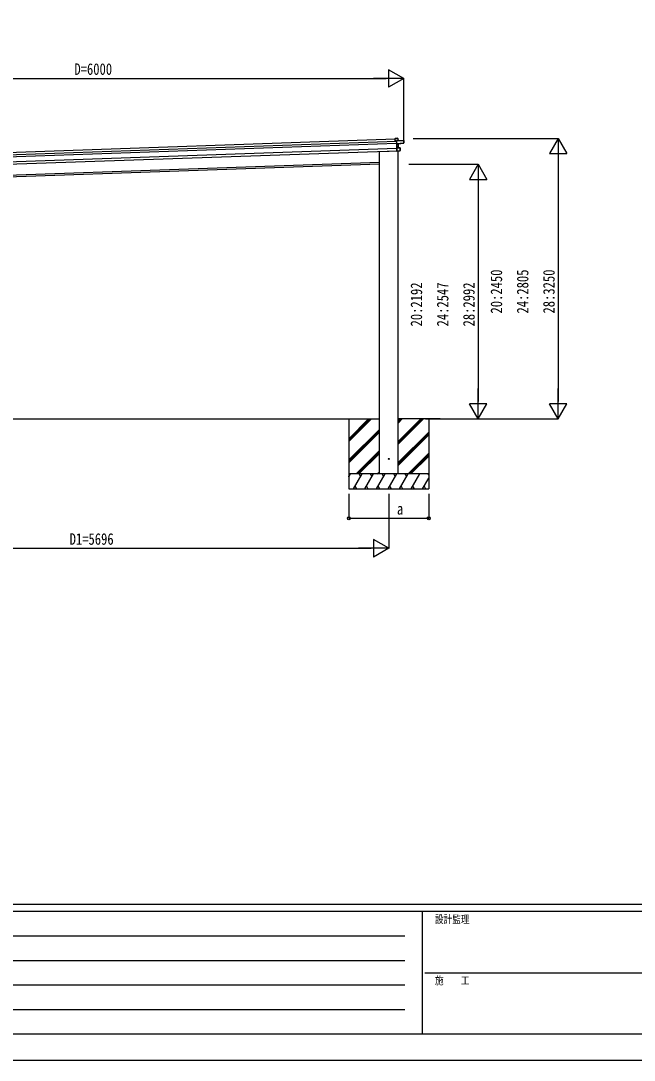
# Model space of a CAD drawing. Units: millimetres, scale not verified. Extents: x -27332 to 2102, y -19305 to 1485.
# Drawn here: x -21197 to -15062, y -19305 to -8910 of the extents above; entities that cross this region are included whole.
import ezdxf
from ezdxf.enums import TextEntityAlignment as Align

# ---------------------------------------------------------------- set-up
doc = ezdxf.new("R2010")
doc.units = ezdxf.units.MM
doc.header["$LTSCALE"] = 40
for name, color, linetype in [('0-4_YKK_13', 4, 'Continuous'), ('0-5_YKK_A1', 4, 'Continuous'), ('0-6_YKK_D', 6, 'Continuous'), ('0-7_YKK_ZWAK', 7, 'Continuous')]:
    doc.layers.add(name, color=color, linetype=linetype)
doc.styles.add('ＭＳ ゴシック', font='')
doc.styles.get('ＭＳ ゴシック').set_extended_font_data('MS Gothic')

msp = doc.modelspace()

# ---------------------------------------------------------------- linework, layer by layer
at = {"layer": '0-4_YKK_13'}
for p, q in [((-17454.28, -10087.42), (-17453.48, -10086.57)), ((-17454.28, -10087.42), (-17453.39, -10112.91)), ((-17453.39, -10112.91), (-17452.45, -10112.87)), ((-17452.45, -10112.87), (-17453.36, -10086.89)), ((-17424.83, -10085.39), (-17453.32, -10086.39)), ((-17438.9, -10112.4), (-17452.45, -10112.87)), ((-17438.53, -10109.68), (-17438.98, -10110.16)), ((-17438.98, -10110.16), (-17438.95, -10110.9)), ((-17438.95, -10110.9), (-17438.16, -10110.04)), ((-17438.95, -10110.9), (-17438, -10138.28)), ((-17437.02, -10139.14), (-17438.03, -10110.37)), ((-17437.02, -10139.14), (-17438, -10138.28)), ((-17438, -10138.28), (-17437.91, -10140.88)), ((-17436.93, -10141.75), (-17437.91, -10140.88)), ((-17437.91, -10140.88), (-17436.51, -10180.81)), ((-17366.03, -10107.35), (-17437.78, -10109.86)), ((-17436.93, -10141.73), (-17437.02, -10139.14)), ((-17422.38, -10140.36), (-17436.93, -10141.73)), ((-17436.93, -10141.75), (-17436.47, -10142.18)), ((-17435.62, -10179.34), (-17436.93, -10141.75)), ((-17435.74, -10179.98), (-17436.51, -10180.81)), ((-17436.51, -10180.81), (-17435.43, -10211.89)), ((-17436.47, -10142.18), (-17422.37, -10140.86)), ((-17421.01, -10179.72), (-17435.62, -10179.34)), ((-17435.47, -10179.69), (-17435.6, -10179.83)), ((-17403.47, -10180.68), (-17435.6, -10179.83)), ((-17434.47, -10212.3), (-17435.59, -10180.33)), ((-17424.79, -10085.89), (-17424.32, -10085.87)), ((-17423.51, -10108.86), (-17424.32, -10085.87)), ((-17423.98, -10108.88), (-17423.51, -10108.86)), ((-17422.37, -10140.86), (-17421.01, -10179.72)), ((-17420.54, -10179.76), (-17421.9, -10140.81)), ((-17421.56, -10140.31), (-17365.04, -10134.86)), ((-17403.45, -10181.17), (-17402.98, -10181.16)), ((-17402.09, -10206.67), (-17402.98, -10181.16)), ((-17365.22, -10129.84), (-17372.74, -10130.1)), ((-17372.64, -10133.12), (-17372.74, -10130.1)), ((-17365.52, -10107.84), (-17365.98, -10107.85)), ((-17364.75, -10129.82), (-17365.52, -10107.84)), ((-17365.22, -10129.84), (-17364.75, -10129.82)), ((-17365.11, -10132.77), (-17365.04, -10134.86)), ((-17364.66, -10132.25), (-17364.75, -10129.82)), ((-17364.59, -10134.35), (-17364.66, -10132.25)), ((-17610.06, -10215.15), (-17609.62, -10216.76)), ((-17419.57, -10214), (-17604.62, -10220.42)), ((-17434.59, -10212.66), (-17435.43, -10211.89)), ((-17409.98, -10209.94), (-17434.47, -10212.3)), ((-17420.93, -10211.49), (-17420.58, -10214.03)), ((-17419.94, -10211.4), (-17419.57, -10214)), ((-17402.56, -10206.69), (-17410.08, -10206.95)), ((-17409.98, -10209.94), (-17410.08, -10206.95)), ((-17409.96, -10210.44), (-17402.45, -10209.72)), ((-17402.56, -10206.69), (-17402.09, -10206.67)), ((-17402, -10209.2), (-17402.09, -10206.67))]:
    msp.add_line(p, q, dxfattribs=at)
for points in [[(-17453.32, -10086.39), (-17453.33, -10086.4), (-17453.36, -10086.43), (-17453.41, -10086.49), (-17453.48, -10086.57)], [(-17453.36, -10086.89), (-17424.79, -10085.89), (-17423.98, -10108.88), (-17437.83, -10109.36)], [(-17438.03, -10110.37), (-17365.98, -10107.85), (-17365.22, -10129.84)], [(-17372.64, -10133.12), (-17437.02, -10139.14), (-17437.02, -10139.14)], [(-17435.6, -10179.83), (-17435.61, -10179.84), (-17435.64, -10179.87), (-17435.68, -10179.92), (-17435.74, -10179.98)], [(-17435.59, -10180.33), (-17403.45, -10181.17), (-17402.56, -10206.69)], [(-17421.96, -10140.82), (-17421.93, -10140.81), (-17421.91, -10140.81), (-17421.9, -10140.81)], [(-17421.56, -10140.31), (-17421.57, -10140.31), (-17421.57, -10140.31)], [(-17421.01, -10179.72), (-17420.92, -10179.73), (-17420.83, -10179.73), (-17420.75, -10179.74), (-17420.68, -10179.75), (-17420.62, -10179.75), (-17420.57, -10179.76), (-17420.55, -10179.76), (-17420.54, -10179.76)], [(-17372.64, -10133.12), (-17372.62, -10133.49), (-17365.11, -10132.77)], [(-17434.59, -10212.66), (-17434.53, -10212.72), (-17434.49, -10212.76), (-17434.46, -10212.79), (-17434.45, -10212.8)], [(-17434.45, -10212.8), (-17409.96, -10210.44), (-17409.98, -10209.94)]]:
    msp.add_lwpolyline(points, dxfattribs=at)
msp.add_circle((-17516.31, -13291.63), 5, dxfattribs=at)
for centre, radius, start, end in [((-17436.33, -10107.52), 3.08, 224.50749, 234.22646), ((-17437.79, -10110.36), 1, 92, 137), ((-17431.64, -10116.08), 8.88, 136.94482, 137.18495), ((-17437.76, -10110.36), 0.5, 92, 137), ((-17435.76, -10109.41), 2.08, 178.55929, 192.42625), ((-17424.82, -10085.89), 0.5, 2, 92), ((-17426.86, -10085.84), 2.07, 358.55048, 12.44867), ((-17421.91, -10108.93), 2.08, 178.55929, 192.42625), ((-17423.02, -10108.84), 0.5, 182, 272), ((-17420.11, -10140.53), 2.28, 175.72193, 188.26437), ((-17421.48, -10140.78), 0.483, 101.4924, 184.59913), ((-17421.4, -10140.79), 0.5, 95.5, 182), ((-17418.95, -10179.9), 2.07, 175.06677, 188.93323), ((-17420.04, -10179.74), 0.5, 182, 268.5), ((-17403.48, -10181.18), 0.5, 2, 88.5), ((-17405.51, -10181), 2.07, 355.06602, 8.93398), ((-17366.02, -10107.85), 0.5, 2, 92), ((-17368.06, -10107.8), 2.08, 358.55929, 12.42625), ((-17365.09, -10134.37), 0.5, 275.5, 2), ((-17604.8, -10215.42), 5, 195.5, 272), ((-17402.5, -10209.22), 0.5, 275.5, 2)]:
    msp.add_arc(centre, radius, start, end, dxfattribs=at)
for centre, major_axis, ratio, start_param, end_param in [((-17453.83, -10086.9), (-0.017, 0.5), 0.944124, 4.71238898, 5.42585015), ((-17438.5, -10110.38), (-0.017, 0.5), 0.944124, 4.71238898, 5.42585015), ((-17436.45, -10142.18), (0.488, -0.456), 0.023136, 3.16478273, 4.68830004), ((-17436.06, -10180.32), (-0.196, 0.467), 0.921944, 4.3224851, 5.1060198), ((-17435.15, -10179.35), (-0.196, 0.467), 0.921944, 1.18089244, 1.96442714), ((-17422.44, -10140.41), (0.997, 0.096), 0.043579, 0.51190197, 1.5070393), ((-17422.4, -10140.91), (0.498, 0.079), 0.086186, 0.49147269, 1.49908743), ((-17422.44, -10140.41), (0.997, 0.096), 0.043579, 0.50900782, 0.51190197), ((-17365.16, -10132.27), (0.017, -0.5), 0.999045, 0.06102831, 1.57079633), ((-17434.94, -10212.34), (0.163, 0.48), 0.921944, 4.31875817, 5.10229286)]:
    msp.add_ellipse(centre, major_axis=major_axis, ratio=ratio, start_param=start_param, end_param=end_param, dxfattribs=at)
at = {"layer": '0-5_YKK_A1'}
for p, q in [((-23296.37, -10319.65), (-17438.81, -10115.1)), ((-23295.67, -10339.65), (-17438.11, -10135.1)), ((-23293.92, -10389.62), (-17436.36, -10185.07)), ((-23282.75, -10294.17), (-17454.17, -10090.63)), ((-23293.08, -10413.6), (-17435.53, -10209.05)), ((-17610.06, -13441.63), (-17610.06, -10215.15)), ((-17422.06, -13441.63), (-17422.06, -10214.08)), ((-23117.98, -10517.05), (-17610.06, -10324.71)), ((-17610.06, -10344.72), (-23117.98, -10537.07)), ((-23118.23, -12892.07), (-17610.06, -12891.64)), ((-17916.06, -12891.63), (-17916.06, -13591.63)), ((-17916.06, -13118.26), (-17689.43, -12891.63)), ((-17916.06, -13089.97), (-17717.71, -12891.63)), ((-17916.06, -13104.11), (-17703.63, -12891.68)), ((-17422.06, -12932.62), (-17381.06, -12891.63)), ((-17422.06, -12918.48), (-17395.21, -12891.63)), ((-17422.06, -12904.34), (-17409.35, -12891.63)), ((-17422.06, -13144.76), (-17168.97, -12891.66)), ((-17422.06, -13130.61), (-17183.11, -12891.67)), ((-17422.06, -13116.47), (-17197.26, -12891.67)), ((-17003.43, -12891.68), (-17422.06, -12891.68)), ((-17116.06, -12891.63), (-17116.06, -13591.63)), ((-17916.06, -13302.1), (-17610.06, -12996.1)), ((-17916.06, -13316.24), (-17610.06, -13010.25)), ((-17916.06, -13330.39), (-17610.06, -13024.39)), ((-17422.06, -13328.6), (-17116.06, -13022.6)), ((-17422.06, -13342.74), (-17116.06, -13036.75)), ((-17422.06, -13356.89), (-17116.06, -13050.89)), ((-17843.45, -13441.63), (-17610.06, -13208.24)), ((-17829.31, -13441.63), (-17610.06, -13222.38)), ((-17815.17, -13441.63), (-17610.06, -13236.52)), ((-17322.95, -13441.63), (-17116.06, -13234.74)), ((-17308.81, -13441.63), (-17116.06, -13248.88)), ((-17294.67, -13441.63), (-17116.06, -13263.02)), ((-17116.06, -13441.63), (-17916.06, -13441.63)), ((-17916.06, -13470.57), (-17899.35, -13441.63)), ((-17914.35, -13467.61), (-17916.06, -13464.65)), ((-17870.49, -13591.63), (-17783.88, -13441.63)), ((-17798.88, -13467.61), (-17813.88, -13441.62)), ((-17755.02, -13591.63), (-17668.41, -13441.63)), ((-17683.41, -13467.61), (-17698.41, -13441.62)), ((-17639.55, -13591.62), (-17552.94, -13441.63)), ((-17631.32, -13441.63), (-17610.06, -13420.37)), ((-17567.94, -13467.61), (-17582.95, -13441.63)), ((-17524.08, -13591.63), (-17437.47, -13441.63)), ((-17452.47, -13467.61), (-17467.47, -13441.63)), ((-17408.61, -13591.63), (-17322, -13441.63)), ((-17337, -13467.61), (-17352, -13441.63)), ((-17293.14, -13591.63), (-17206.53, -13441.63)), ((-17177.67, -13591.63), (-17116.06, -13484.93)), ((-17116.06, -13450.29), (-17121.06, -13441.63)), ((-17916.06, -13591.63), (-17116.06, -13591.63)), ((-17855.49, -13565.65), (-17840.49, -13591.62)), ((-17740.02, -13565.65), (-17725.02, -13591.62)), ((-17624.55, -13565.65), (-17609.55, -13591.62)), ((-17509.08, -13565.64), (-17494.08, -13591.63)), ((-17393.61, -13565.65), (-17378.61, -13591.63)), ((-17278.14, -13565.65), (-17263.14, -13591.63)), ((-17162.67, -13565.65), (-17147.67, -13591.63))]:
    msp.add_line(p, q, dxfattribs=at)
at = {"layer": '0-6_YKK_D'}
for p, q in [((-17366.83, -9486.32), (-17518.38, -9398.82)), ((-17518.38, -9398.82), (-17518.38, -9573.82)), ((-23191.83, -9486.32), (-17541.83, -9486.32)), ((-17366.83, -9486.32), (-17669.94, -9486.32)), ((-17366.83, -9486.32), (-17518.38, -9573.82)), ((-17366.83, -10130.82), (-17366.83, -9485.32)), ((-17270.94, -10086.32), (-15821.06, -10086.32)), ((-15822.06, -10086.32), (-15909.56, -10237.87)), ((-15822.06, -10086.32), (-15734.56, -10237.87)), ((-15822.06, -10086.32), (-15822.06, -10389.43)), ((-15909.56, -10237.87), (-15734.56, -10237.87)), ((-15822.06, -10261.32), (-15822.06, -12716.68)), ((-17317.1, -10344.72), (-16621.06, -10344.72)), ((-16622.06, -10344.72), (-16709.56, -10496.28)), ((-16622.06, -10344.72), (-16534.56, -10496.28)), ((-16622.06, -10344.72), (-16622.06, -10647.83)), ((-16709.56, -10496.28), (-16534.56, -10496.28)), ((-16622.06, -10519.72), (-16622.06, -12716.68)), ((-16622.06, -12891.68), (-16622.06, -12588.58)), ((-15822.06, -12891.68), (-15822.06, -12588.58)), ((-16622.06, -12891.68), (-16709.56, -12740.13)), ((-16534.56, -12740.13), (-16709.56, -12740.13)), ((-16622.06, -12891.68), (-16534.56, -12740.13)), ((-15822.06, -12891.68), (-15909.56, -12740.13)), ((-15734.56, -12740.13), (-15909.56, -12740.13)), ((-15822.06, -12891.68), (-15734.56, -12740.13)), ((-17148.82, -12891.68), (-16621.06, -12891.68)), ((-17148.82, -12891.68), (-15821.06, -12891.68)), ((-17916.06, -13642.01), (-17916.06, -13886.54)), ((-17516.06, -13642.01), (-17516.06, -14186.54)), ((-17116.06, -13642.01), (-17116.06, -13886.54)), ((-17916.06, -13885.54), (-17116.06, -13885.54)), ((-17516.06, -14185.54), (-17667.62, -14098.04)), ((-17667.62, -14098.04), (-17667.62, -14273.04)), ((-23036.98, -14185.54), (-17691.06, -14185.54)), ((-17516.06, -14185.54), (-17819.17, -14185.54)), ((-17516.06, -14185.54), (-17667.62, -14273.04))]:
    msp.add_line(p, q, dxfattribs=at)
for centre in [(-17916.06, -13885.54), (-17116.06, -13885.54)]:
    msp.add_circle(centre, 14.88, dxfattribs=at)
at = {"layer": '0-7_YKK_ZWAK'}
for p, q in [((1017.57, -17747.5), (-26282.43, -17747.5)), ((-17182.43, -17817.5), (-26282.43, -17817.5)), ((-17182.43, -17817.5), (-17182.43, -19042.5)), ((-12632.43, -17817.5), (-17182.43, -17817.5)), ((-26133.68, -18062.5), (-17357.43, -18062.5)), ((-26133.68, -18307.5), (-17357.43, -18307.5)), ((-17156.18, -18430), (-12632.43, -18430)), ((-26133.68, -18552.5), (-17357.43, -18552.5)), ((-26133.68, -18797.5), (-17357.43, -18797.5)), ((-26282.43, -19042.5), (-17182.43, -19042.5)), ((-17182.43, -19042.5), (-12632.43, -19042.5))]:
    msp.add_line(p, q, dxfattribs=at)
msp.add_lwpolyline([(-27332.5, -19305), (2102.5, -19305), (2102.5, 1485), (-27332.5, 1485)], close=True, dxfattribs=at)

# ---------------------------------------------------------------- texts
at = {"layer": '0-6_YKK_D', "style": 'ＭＳ ゴシック', "width": 0.8}
for s, p in [('D=6000', (-20660.83, -9485.32)), ('a', (-17434.6, -13883.2)), ('D1=5696', (-20708.42, -14184.54))]:
    msp.add_text(s, height=115.5, dxfattribs=at).set_placement(p, align=Align.BOTTOM_LEFT)
for s, p in [('20:2450', (-16348.06, -11837.6)), ('24:2805', (-16085.56, -11837.6)), ('28:3250', (-15823.06, -11837.6)), ('20:2192', (-17148.06, -11966.8)), ('24:2547', (-16885.56, -11966.8)), ('28:2992', (-16623.06, -11966.8))]:
    msp.add_text(s, height=115.5, rotation=90, dxfattribs=at).set_placement(p, align=Align.BOTTOM_LEFT)
at = {"layer": '0-7_YKK_ZWAK', "style": 'ＭＳ ゴシック', "width": 0.8}
for s, p in [('設計監理', (-17054.1, -17957.5)), ('施\u3000\u3000工', (-17054.1, -18570))]:
    msp.add_text(s, height=76.98, dxfattribs=at).set_placement(p, align=Align.BOTTOM_LEFT)

doc.saveas('drawing.dxf')
